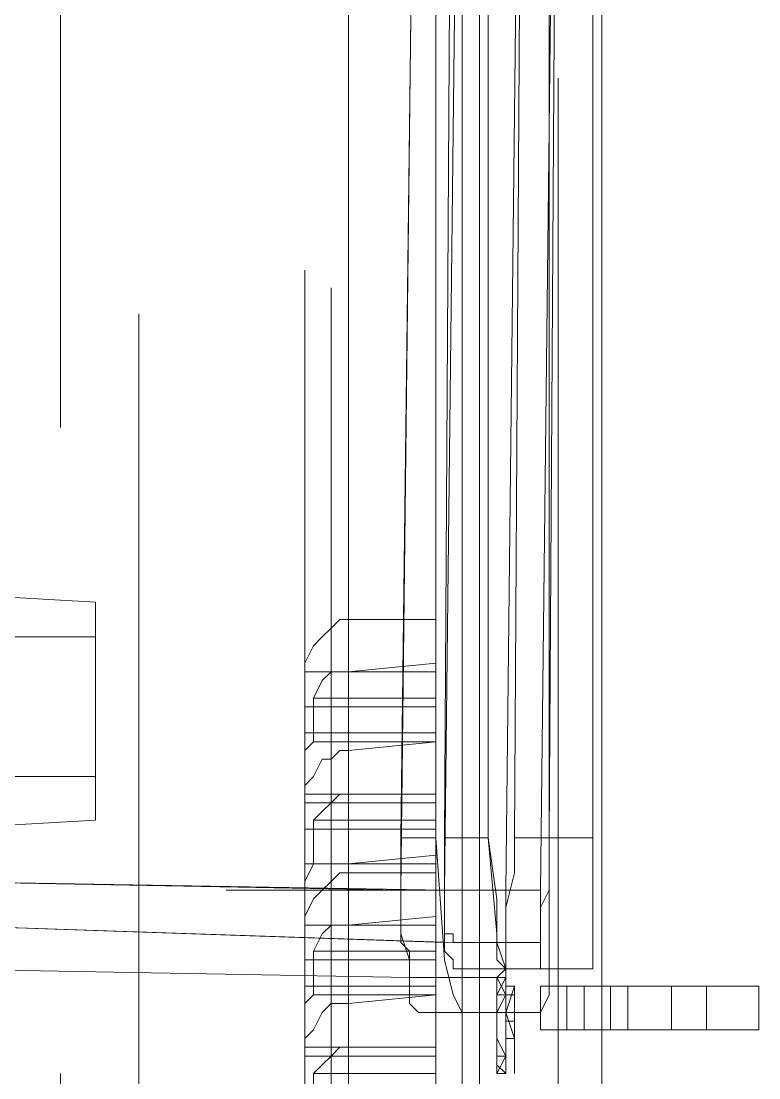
# Model space of a CAD drawing. Header units: millimetres. Extents: x -305 to 1353, y -289 to 1176.
# Drawn here: x 291.55 to 296.3, y 1093.11 to 1099.91 of the extents above; entities that cross this region are included whole.
import ezdxf

# ---------------------------------------------------------------- set-up
doc = ezdxf.new("R2010")
doc.units = ezdxf.units.MM
doc.header["$MEASUREMENT"] = 0
doc.layers.add('PDF_0', color=7, linetype='Continuous')

msp = doc.modelspace()

# ---------------------------------------------------------------- linework, layer by layer
at = {"layer": 'PDF_0', "lineweight": 18}
for points in [[(293.6585, 1140.4256), (293.6585, 1087.6378), (293.6585, 1087.5817), (291.5245, 1087.5817), (291.5245, 1087.6378), (291.5245, 1089.1541), (276.9237, 1089.1541), (276.9237, 1087.694), (276.9237, 1087.5817), (276.3621, 1087.5817), (276.3621, 1087.694), (276.3621, 1093.1412)], [(294.6132, 1137.9547), (294.557, 1137.8985), (294.5009, 1137.6739), (294.5009, 1137), (294.5009, 1088.9856), (294.557, 1088.3679), (294.557, 1088.1433), (294.6132, 1088.0871), (295.2871, 1088.1433), (295.2871, 1089.3226), (295.2871, 1090.3334), (295.2871, 1090.5019), (295.2871, 1090.7826), (295.2871, 1090.895), (295.2871, 1090.7826), (295.2871, 1090.5019), (295.2871, 1090.6703), (295.2871, 1090.7826)], [(295.2871, 1093.7028), (295.2871, 1137.5616), (295.2309, 1137.6177)], [(294.5009, 1137), (294.3885, 1137), (294.3885, 1088.9856), (294.5009, 1088.9856)], [(295.2309, 1103.9796), (295.2309, 1104.5973), (295.2309, 1104.7658), (295.2309, 1104.8219), (295.2309, 1104.7658), (295.2309, 1104.5973), (295.2309, 1103.9796), (295.2309, 1098.757), (295.2309, 1094.6575), (295.2309, 1094.0398), (295.2309, 1093.8713), (295.2309, 1093.8151), (294.6693, 1093.8151), (294.6132, 1093.8713), (294.6132, 1094.0398), (294.557, 1094.6575), (294.557, 1099.8801), (294.557, 1103.9796), (294.6132, 1104.5973), (294.6132, 1104.7658), (294.6693, 1104.8219)], [(295.0063, 1104.3165), (294.894, 1094.3205), (294.894, 1094.2644), (294.894, 1094.2082), (294.894, 1094.1521), (294.894, 1094.0959), (294.894, 1094.0398), (294.894, 1093.9836), (294.6132, 1093.9836), (294.6132, 1094.2644), (294.557, 1094.6575), (294.557, 1099.8801), (294.557, 1103.9796)], [(295.2309, 1093.8151), (295.2309, 1093.8713), (295.2309, 1094.0398), (295.2309, 1094.6575), (294.9501, 1094.6575), (294.9501, 1094.489), (294.9501, 1094.3205), (294.894, 1094.2082), (294.894, 1094.0398), (294.894, 1093.9274), (294.894, 1093.8713), (294.894, 1093.8151), (294.8378, 1093.8151), (294.894, 1093.8151), (294.894, 1093.8713), (294.894, 1093.9274), (294.894, 1094.0398), (294.894, 1094.2082), (294.9501, 1094.3205), (294.9501, 1094.489), (294.9501, 1094.6575), (295.0063, 1103.9796)], [(295.2309, 1103.9796), (295.2309, 1098.757), (295.2309, 1094.6575)], [(293.6585, 1095.3314), (294.2201, 1095.3314), (294.2201, 1094.9383), (293.6585, 1094.9383)], [(294.2201, 1095.2752), (293.6585, 1095.2752)], [(294.2201, 1094.489), (293.6585, 1094.489), (294.2201, 1094.5452), (294.2201, 1094.1521), (293.6585, 1094.0959)], [(293.6585, 1093.7028), (294.2201, 1093.7028), (294.2201, 1093.3097), (293.6585, 1093.3097)], [(295.1747, 1093.422), (295.7363, 1093.422), (296.2979, 1093.422), (296.2979, 1093.7028), (295.7363, 1093.7028), (295.1747, 1093.7028)], [(295.7363, 1093.7028), (295.7363, 1093.422)], [(294.2201, 1093.6467), (293.6585, 1093.6467)], [(295.2871, 1090.8388), (295.2871, 1090.895), (295.2871, 1093.422)]]:
    msp.add_lwpolyline(points, dxfattribs=at)
at = {"layer": 'PDF_0', "lineweight": 0}
for points in [[(294.6693, 1106.0574), (294.557, 1106.0574), (294.5009, 1106.0574), (294.4447, 1106.0574), (294.4447, 1105.4397), (294.4447, 1105.1027), (294.3885, 1105.1027), (294.3324, 1104.9904), (294.2762, 1104.7658), (294.2201, 1103.9796), (294.2201, 1098.757), (294.2201, 1094.6575), (294.2762, 1093.8713), (294.3324, 1093.6467), (294.3885, 1093.5343), (294.894, 1093.5343), (294.9501, 1093.6467), (294.9501, 1093.8713), (294.9501, 1094.6575), (294.9501, 1099.8801), (294.9501, 1103.9796)], [(291.8053, 1105.6643), (291.8053, 1097.2969)], [(293.9954, 1094.3205), (294.6693, 1094.3205), (293.9954, 1094.3205), (290.963, 1094.3767), (290.963, 1093.9836), (290.963, 1093.8713), (290.963, 1093.8151), (294.0516, 1093.759), (294.0516, 1093.8151), (294.0516, 1093.8713), (294.0516, 1093.9274), (293.9954, 1093.9836), (293.9954, 1094.0959), (293.9954, 1094.2082), (293.9954, 1094.3205), (294.1078, 1104.2604)], [(294.6693, 1093.759), (294.6693, 1093.6467), (294.6693, 1093.422), (294.6693, 1093.2536), (294.6132, 1093.1412), (294.6693, 1093.1412), (294.6693, 1093.2536), (294.6693, 1093.422), (294.6693, 1093.6467), (294.6693, 1093.759), (294.6132, 1093.759), (294.6132, 1093.7028), (294.6132, 1093.759), (294.6693, 1093.8151), (294.6693, 1093.9274), (294.6693, 1093.9836), (294.6693, 1094.0959), (294.6693, 1094.2082), (294.6693, 1094.3205), (294.7816, 1104.3165), (294.1078, 1104.2604)], [(294.3324, 1103.9796), (294.2762, 1094.6575), (294.2762, 1094.489), (294.2762, 1094.3205), (294.2762, 1094.2082), (294.2762, 1094.0398), (294.2762, 1093.9274), (294.3324, 1093.8713), (294.3324, 1093.8151), (294.6693, 1093.8151), (294.6132, 1093.9836), (294.3324, 1093.9836), (294.3324, 1094.0398), (294.2762, 1094.0398), (294.2762, 1094.0959), (294.2762, 1094.1521), (294.2762, 1094.2082), (294.2762, 1094.2644), (294.2762, 1094.3205), (294.3885, 1104.2604)], [(294.2201, 1094.6575), (293.9954, 1094.6575), (293.9954, 1094.4329), (293.9954, 1094.2082), (293.9954, 1094.0398), (294.0516, 1093.8713), (294.0516, 1093.759), (294.0516, 1093.6467), (294.0516, 1093.5905), (294.1078, 1093.5343), (294.0516, 1093.5905), (294.0516, 1093.6467), (294.0516, 1093.759), (294.0516, 1093.8713), (293.9954, 1094.0398), (293.9954, 1094.2082), (293.9954, 1094.4329), (293.9954, 1094.6575), (294.1078, 1103.9796)], [(294.2201, 1103.9796), (294.2201, 1098.757), (294.2201, 1094.6575), (294.2762, 1093.8713), (294.3324, 1093.6467), (294.3885, 1093.5343), (294.1078, 1093.5343)], [(294.9501, 1103.9796), (294.9501, 1099.8801), (294.9501, 1094.6575), (294.7255, 1094.6575), (294.7816, 1103.9796)], [(294.2201, 1102.8564), (294.2201, 1103.0249), (294.2201, 1103.2495), (294.2201, 1103.3057), (293.6585, 1103.2495), (293.6585, 1096.0614), (293.6023, 1096.0614), (293.5462, 1096.0053), (293.49, 1095.9491), (293.4339, 1095.8929), (293.3777, 1095.7806), (293.3777, 1095.7245)], [(295.0063, 1090.9511), (295.0063, 1099.5432)], [(294.2201, 1098.42), (294.2201, 1088.9856)], [(291.0191, 1094.0959), (294.2762, 1093.9836), (291.0191, 1094.0959), (294.3324, 1093.9836), (291.0191, 1094.0959), (291.0191, 1094.3767), (291.0191, 1096.7353), (290.8506, 1096.7353), (290.8506, 1098.3077)], [(293.3777, 1098.3077), (293.3777, 1088.2556), (291.8053, 1088.1994)], [(293.5462, 1098.1954), (293.5462, 1088.1433), (293.5462, 1088.0309), (293.5462, 1087.9748), (291.8053, 1087.9186), (293.6585, 1087.8625)], [(292.3107, 1098.0269), (292.3107, 1089.2102), (292.3107, 1088.2556), (291.8053, 1088.2556)], [(292.0299, 1096.1737), (291.0191, 1096.2299), (291.0191, 1094.7136), (292.0299, 1094.7698)], [(293.6585, 1096.0614), (294.2201, 1096.0614), (294.2201, 1095.7245)], [(293.6585, 1095.7245), (294.2201, 1095.7806)], [(294.2201, 1095.4998), (294.2201, 1095.7245), (293.3777, 1095.7245), (293.3777, 1095.4998)], [(293.4339, 1095.2752), (293.4339, 1095.556), (293.49, 1095.6683), (293.5462, 1095.7245), (293.6023, 1095.7245), (293.6585, 1095.7245), (293.6585, 1095.2191)], [(293.6585, 1095.3314), (293.3777, 1095.3314), (293.3777, 1095.3875), (293.3777, 1095.4998), (294.2201, 1095.4998), (294.2201, 1095.3314)], [(294.2201, 1095.556), (293.4339, 1095.556)], [(293.6585, 1095.2752), (293.4339, 1095.2752), (293.3777, 1095.2191), (293.3777, 1095.1067), (293.3777, 1094.9944), (293.3777, 1094.9383), (293.6585, 1094.9383), (294.2201, 1094.9383), (294.2201, 1094.8821), (293.3777, 1094.8821), (293.3777, 1094.7136), (293.3777, 1094.6013), (293.3777, 1094.489), (293.6585, 1094.489), (293.4339, 1094.489)], [(294.2201, 1095.2752), (293.6585, 1095.2191), (293.6023, 1095.2191), (293.5462, 1095.1629), (293.49, 1095.1629), (293.4339, 1095.0506), (293.3777, 1094.9944), (293.3777, 1094.8821)], [(294.2201, 1094.8821), (294.2201, 1094.7136), (293.3777, 1094.7136)], [(293.4339, 1094.7698), (293.49, 1094.826), (293.5462, 1094.8821), (293.6023, 1094.9383), (293.6585, 1094.9383), (293.6585, 1094.4329)], [(293.3777, 1094.0959), (293.3777, 1094.2082), (293.3777, 1094.3205), (293.3777, 1094.3767), (293.4339, 1094.489), (293.4339, 1094.7698), (294.2201, 1094.7698)], [(294.2201, 1094.7136), (294.2201, 1094.5452)], [(294.3324, 1093.8151), (294.3324, 1093.8713), (294.2762, 1093.9274), (294.2762, 1094.0398), (294.2762, 1094.2082), (294.2762, 1094.3205), (294.2762, 1094.489), (294.2762, 1094.6575), (294.557, 1094.6575)], [(294.894, 1093.5343), (294.9501, 1093.6467), (294.9501, 1093.8713), (294.9501, 1094.6575)], [(294.2201, 1094.4329), (293.6585, 1094.4329), (293.6023, 1094.4329), (293.5462, 1094.3767), (293.49, 1094.3205), (293.4339, 1094.2644), (293.3777, 1094.1521), (293.3777, 1094.0959), (293.3777, 1093.8713), (293.3777, 1093.8151), (293.3777, 1093.7028), (293.6585, 1093.7028)], [(294.6693, 1093.2536), (294.6132, 1093.3659), (294.6693, 1093.2536), (294.6132, 1093.2536), (294.6132, 1093.3659), (294.6132, 1093.1974), (294.6693, 1093.1412), (294.6693, 1093.2536), (294.6693, 1093.422), (294.6693, 1093.6467), (294.6132, 1093.759), (294.0516, 1093.759), (290.963, 1093.8151), (290.7945, 1093.8713), (290.7383, 1094.0398), (290.7945, 1093.9274), (290.7383, 1094.0398), (290.7383, 1094.3767), (290.7945, 1094.3767), (290.963, 1094.3767), (290.963, 1094.0398), (290.963, 1093.8713), (290.963, 1093.8151), (290.8506, 1093.8713)], [(293.4339, 1093.6467), (293.4339, 1093.9274), (293.49, 1094.0398), (293.5462, 1094.0959), (293.6023, 1094.0959), (293.6585, 1094.0959), (294.2201, 1094.1521), (294.2201, 1094.0959), (293.3777, 1094.0959), (293.6585, 1094.0959), (293.6585, 1093.5905)], [(294.2201, 1094.0959), (294.2201, 1093.8713), (293.3777, 1093.8713)], [(294.2201, 1093.9274), (293.4339, 1093.9274)], [(294.2201, 1093.8713), (294.2201, 1093.7028)], [(294.0516, 1093.759), (294.0516, 1093.759)], [(294.0516, 1093.759), (294.0516, 1093.759)], [(294.6132, 1093.2536), (294.6132, 1093.3659), (294.6132, 1093.1974), (294.6132, 1093.1412), (294.6693, 1093.2536), (294.6693, 1093.422), (294.6693, 1093.6467), (294.6132, 1093.759)], [(294.6132, 1093.7028), (294.6132, 1093.7028)], [(294.6132, 1093.7028), (294.6132, 1093.5905)], [(294.6132, 1093.7028), (294.6132, 1093.5905)], [(294.7255, 1093.3659), (294.7255, 1093.1412), (294.7255, 1093.3659), (294.6693, 1093.3659), (294.6693, 1093.5343), (294.7255, 1093.7028), (294.7255, 1093.1412), (294.7255, 1093.7028), (294.6693, 1093.7028), (294.7255, 1093.7028), (294.6693, 1093.7028)], [(294.7255, 1093.7028), (294.6693, 1093.5343), (294.6693, 1093.3659)], [(294.7255, 1093.7028), (294.7255, 1093.7028)], [(295.2871, 1093.422), (295.2871, 1093.7028)], [(295.3432, 1093.7028), (295.3432, 1093.422)], [(295.4555, 1093.7028), (295.4555, 1093.422)], [(295.7363, 1093.7028), (295.7363, 1093.422)], [(295.9609, 1093.422), (295.9609, 1093.7028)], [(293.6585, 1093.6467), (293.4339, 1093.6467), (293.3777, 1093.5905), (293.3777, 1093.4782), (293.3777, 1093.3659), (293.3777, 1093.3097), (293.6585, 1093.3097), (294.2201, 1093.3097), (294.2201, 1093.2536), (294.2201, 1093.0851), (294.2201, 1092.9166)], [(294.2201, 1093.6467), (293.6585, 1093.5905), (293.6023, 1093.5905), (293.5462, 1093.5905), (293.49, 1093.5343), (293.4339, 1093.422), (293.3777, 1093.3659), (293.3777, 1093.2536), (294.2201, 1093.2536)], [(294.6132, 1093.6467), (294.6693, 1093.6467), (294.6693, 1093.5905), (294.6693, 1093.4782), (294.6693, 1093.3097), (294.6693, 1093.2536), (294.6693, 1093.3097), (294.6693, 1093.4782), (294.7255, 1093.4782), (294.6693, 1093.4782), (294.6693, 1093.5343), (294.7255, 1093.3659), (294.6693, 1093.5343), (294.7255, 1093.5343), (294.7255, 1093.4782), (294.7255, 1093.6467), (294.7255, 1093.5343), (294.7255, 1093.6467), (294.6693, 1093.6467), (294.7255, 1093.6467)], [(294.6132, 1093.5343), (294.6693, 1093.6467)], [(294.6132, 1093.5343), (294.6693, 1093.6467)], [(294.6132, 1093.5905), (294.6132, 1093.5343)], [(294.6132, 1093.5343), (294.6132, 1093.5905)], [(294.7255, 1093.5343), (294.7255, 1093.4782), (294.7255, 1093.6467), (294.6693, 1093.6467), (294.6693, 1093.5905), (294.6693, 1093.4782), (294.6693, 1093.5343)], [(294.7255, 1093.6467), (294.7255, 1093.6467)], [(294.7255, 1093.6467), (294.7255, 1093.6467)], [(294.7255, 1093.6467), (294.7255, 1093.6467)], [(294.6132, 1093.5343), (294.6132, 1093.5343)], [(294.7255, 1093.4782), (294.7255, 1093.4782)], [(294.6132, 1093.3659), (294.6132, 1093.3659)], [(294.6693, 1093.1412), (294.6132, 1093.1974), (294.6132, 1093.3659), (294.6132, 1093.1974), (294.6132, 1093.1412)], [(294.6132, 1093.3659), (294.6132, 1093.3659)], [(294.7255, 1093.3659), (294.7255, 1093.3659)], [(294.7255, 1093.3659), (294.7255, 1093.3659)], [(294.2201, 1092.8043), (293.6585, 1092.8043), (293.6023, 1092.8043), (293.5462, 1092.7481), (293.49, 1092.692), (293.4339, 1092.6358), (293.3777, 1092.5235), (293.3777, 1092.4674), (293.3777, 1092.5797), (293.3777, 1092.692), (293.3777, 1092.7481), (293.4339, 1092.8605), (293.4339, 1093.1412), (293.49, 1093.1974), (293.5462, 1093.2536), (293.6023, 1093.3097), (293.6585, 1093.3097), (293.6585, 1092.8043)], [(293.3777, 1093.2536), (293.3777, 1093.0851)], [(291.8053, 1093.1412), (291.8053, 1087.9186)], [(294.2201, 1093.1412), (293.4339, 1093.1412)], [(294.7255, 1093.1412), (294.7255, 1093.1412)], [(294.7255, 1093.1412), (294.7255, 1093.1412)], [(294.7255, 1093.1412), (294.7255, 1093.1412)]]:
    msp.add_lwpolyline(points, dxfattribs=at)
for points in [[(292.0299, 1096.1737), (292.0299, 1094.7698)], [(292.0299, 1095.0506), (291.0191, 1095.0506), (291.0191, 1095.9491), (292.0299, 1095.9491)], [(294.7255, 1094.6575), (294.7255, 1094.4329), (294.6693, 1094.2082), (294.6693, 1094.0398), (294.6693, 1093.8713), (294.6693, 1093.759), (294.6132, 1093.6467), (294.6132, 1093.5905), (294.6132, 1093.5343), (294.6132, 1093.5905), (294.6132, 1093.6467), (294.6693, 1093.759), (294.6693, 1093.8713), (294.6693, 1094.0398), (294.6693, 1094.2082), (294.7255, 1094.4329)], [(294.2762, 1094.3205), (291.0191, 1094.3767)], [(292.8723, 1094.3205), (294.557, 1094.3205)], [(294.6693, 1093.5343), (294.6693, 1093.7028)], [(295.0624, 1093.422), (295.0624, 1093.7028)], [(294.6132, 1093.2536), (294.6132, 1093.3097), (294.6132, 1093.4782), (294.6132, 1093.5905), (294.6132, 1093.6467), (294.6132, 1093.5905), (294.6132, 1093.4782), (294.6132, 1093.3097)], [(294.6693, 1093.6467), (294.6693, 1093.5343)], [(294.7255, 1093.3659), (294.6693, 1093.3659)]]:
    msp.add_lwpolyline(points, close=True, dxfattribs=at)
at = {"layer": 'PDF_0', "lineweight": 18}
for points in [[(294.557, 1094.3205), (294.894, 1094.3205)], [(294.894, 1093.422), (295.1747, 1093.422), (295.1747, 1093.7028), (294.894, 1093.7028)], [(296.2979, 1093.422), (296.2979, 1093.7028)]]:
    msp.add_lwpolyline(points, close=True, dxfattribs=at)

doc.saveas('drawing.dxf')
